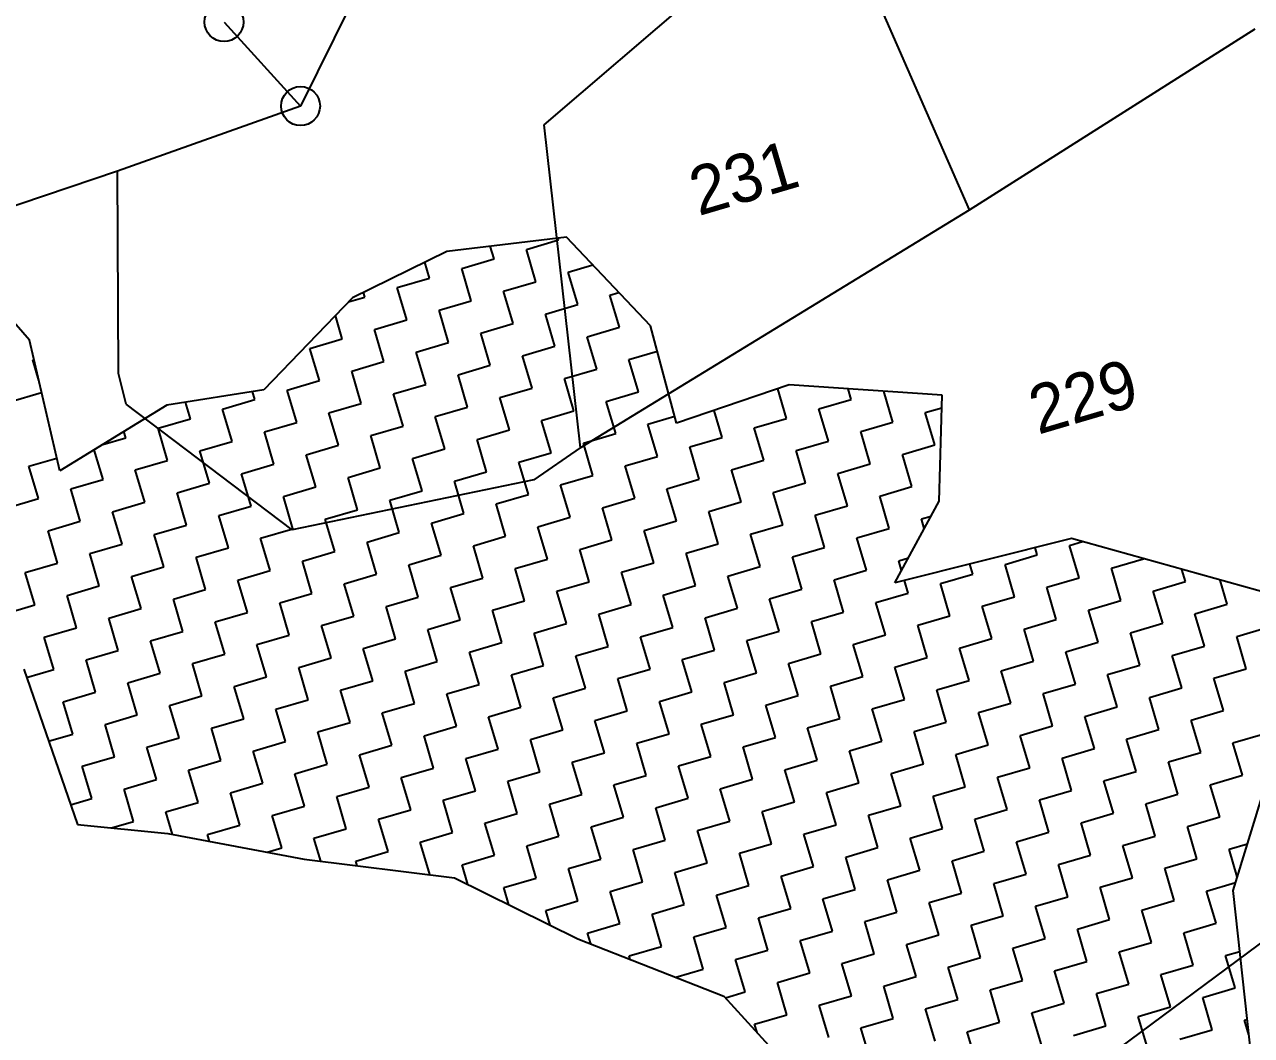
# Model space of a CAD drawing. Header units: metres. Extents: x 283645 to 285797, y 2017393 to 2020400.
# Drawn here: x 284700.3 to 284937.2, y 2018164.6 to 2018359.8 of the extents above; entities that cross this region are included whole.
import ezdxf
from ezdxf.enums import TextEntityAlignment as Align

# ---------------------------------------------------------------- set-up
doc = ezdxf.new("R2010")
doc.units = ezdxf.units.M
for name, color, linetype in [('POLY_HATCH', 12, 'Continuous'), ('POLY_PARCEL', 6, 'Continuous'), ('TEXT_PARCEL', 7, 'Continuous')]:
    doc.layers.add(name, color=color, linetype=linetype)
doc.styles.add('TEXT_MAP', font='', dxfattribs={"height": 2.5})
doc.styles.get('TEXT_MAP').set_extended_font_data('Kruti Dev 050')

msp = doc.modelspace()

# ---------------------------------------------------------------- linework, layer by layer
for centre in [(284738.79, 2018360.31), (284753.57, 2018344.09)]:
    msp.add_circle(centre, 3.77)
at = {"layer": 'POLY_HATCH'}
for p, q in [((284804.95, 2018318.75), (284781.85, 2018316.01)), ((284821.17, 2018301.67), (284804.95, 2018318.75)), ((284781.85, 2018316.01), (284763.63, 2018307.08)), ((284701.2, 2018298.85), (284689.63, 2018312.21)), ((284763.63, 2018307.08), (284746.48, 2018289.32)), ((284826.22, 2018282.82), (284821.17, 2018301.67)), ((284707.1, 2018273.64), (284701.2, 2018298.85)), ((284746.48, 2018289.32), (284727.77, 2018286.34)), ((284847.94, 2018290.24), (284826.22, 2018282.82)), ((284877.51, 2018288.28), (284847.94, 2018290.24)), ((284876.94, 2018267.78), (284877.51, 2018288.28)), ((284727.77, 2018286.34), (284707.1, 2018273.64)), ((284868.36, 2018252.03), (284876.94, 2018267.78)), ((284902.47, 2018260.56), (284868.36, 2018252.03)), ((284941.27, 2018249.74), (284902.47, 2018260.56)), ((284700.12, 2018235.34), (284710.48, 2018205.35)), ((284933.69, 2018192.61), (284943.81, 2018225.58)), ((284710.48, 2018205.35), (284727.91, 2018203.61)), ((284727.91, 2018203.61), (284754.29, 2018198.68)), ((284754.29, 2018198.68), (284783.33, 2018195.04)), ((284783.33, 2018195.04), (284807.16, 2018183.25)), ((284937.89, 2018154.19), (284933.69, 2018192.61)), ((284807.16, 2018183.25), (284835.33, 2018172.23)), ((284835.33, 2018172.23), (284850.34, 2018155.81))]:
    msp.add_line(p, q, dxfattribs=at)
at = {"layer": 'POLY_HATCH', "linetype": 'Continuous'}
for p, q in [((284790.95, 2018314.56), (284790.23, 2018317)), ((284797.19, 2018316.39), (284803.42, 2018318.23)), ((284799.03, 2018310.16), (284797.19, 2018316.39)), ((284803.42, 2018318.23), (284803.33, 2018318.56)), ((284784.72, 2018312.72), (284790.95, 2018314.56)), ((284778.49, 2018310.88), (284777.59, 2018313.92)), ((284786.56, 2018306.49), (284784.72, 2018312.72)), ((284805.26, 2018312), (284810.03, 2018313.4)), ((284807.1, 2018305.76), (284805.26, 2018312)), ((284772.25, 2018309.05), (284778.49, 2018310.88)), ((284792.79, 2018308.32), (284799.03, 2018310.16)), ((284762.85, 2018306.27), (284766.02, 2018307.21)), ((284766.02, 2018307.21), (284765.75, 2018308.12)), ((284774.09, 2018302.81), (284772.25, 2018309.05)), ((284794.63, 2018302.09), (284792.79, 2018308.32)), ((284813.33, 2018307.6), (284815.06, 2018308.11)), ((284815.17, 2018301.37), (284813.33, 2018307.6)), ((284780.32, 2018304.65), (284786.56, 2018306.49)), ((284782.16, 2018298.41), (284780.32, 2018304.65)), ((284800.86, 2018303.93), (284807.1, 2018305.76)), ((284761.62, 2018299.14), (284760.3, 2018303.63)), ((284767.86, 2018300.97), (284774.09, 2018302.81)), ((284802.7, 2018297.69), (284800.86, 2018303.93)), ((284769.69, 2018294.74), (284767.86, 2018300.97)), ((284788.4, 2018300.25), (284794.63, 2018302.09)), ((284790.23, 2018294.02), (284788.4, 2018300.25)), ((284808.93, 2018299.53), (284815.17, 2018301.37)), ((284755.39, 2018297.3), (284761.62, 2018299.14)), ((284775.93, 2018296.58), (284782.16, 2018298.41)), ((284796.47, 2018295.85), (284802.7, 2018297.69)), ((284810.77, 2018293.3), (284808.93, 2018299.53)), ((284701.84, 2018295.07), (284702.07, 2018295.14)), ((284703.01, 2018291.12), (284701.84, 2018295.07)), ((284757.23, 2018291.07), (284755.39, 2018297.3)), ((284777.76, 2018290.34), (284775.93, 2018296.58)), ((284798.3, 2018289.62), (284796.47, 2018295.85)), ((284817, 2018295.13), (284822.49, 2018296.75)), ((284818.84, 2018288.9), (284817, 2018295.13)), ((284763.46, 2018292.9), (284769.69, 2018294.74)), ((284765.3, 2018286.67), (284763.46, 2018292.9)), ((284784, 2018292.18), (284790.23, 2018294.02)), ((284804.54, 2018291.46), (284810.77, 2018293.3)), ((284750.99, 2018289.23), (284757.23, 2018291.07)), ((284771.53, 2018288.51), (284777.76, 2018290.34)), ((284785.84, 2018285.95), (284784, 2018292.18)), ((284806.37, 2018285.22), (284804.54, 2018291.46)), ((284697.45, 2018287), (284703.55, 2018288.8)), ((284744.76, 2018287.39), (284744.29, 2018288.97)), ((284752.83, 2018283), (284750.99, 2018289.23)), ((284773.37, 2018282.27), (284771.53, 2018288.51)), ((284792.07, 2018287.78), (284798.3, 2018289.62)), ((284812.61, 2018287.06), (284818.84, 2018288.9)), ((284847.45, 2018283.78), (284845.77, 2018289.5)), ((284859.92, 2018287.45), (284859.32, 2018289.49)), ((284867.99, 2018283.06), (284866.23, 2018289.03)), ((284732.29, 2018283.72), (284731.35, 2018286.91)), ((284738.52, 2018285.55), (284744.76, 2018287.39)), ((284740.36, 2018279.32), (284738.52, 2018285.55)), ((284759.06, 2018284.83), (284765.3, 2018286.67)), ((284779.6, 2018284.11), (284785.84, 2018285.95)), ((284793.91, 2018281.55), (284792.07, 2018287.78)), ((284814.45, 2018280.83), (284812.61, 2018287.06)), ((284853.69, 2018285.62), (284859.92, 2018287.45)), ((284855.52, 2018279.38), (284853.69, 2018285.62)), ((284874.22, 2018284.89), (284877.44, 2018285.84)), ((284726.06, 2018281.88), (284732.29, 2018283.72)), ((284760.9, 2018278.6), (284759.06, 2018284.83)), ((284781.44, 2018277.88), (284779.6, 2018284.11)), ((284800.14, 2018283.39), (284806.37, 2018285.22)), ((284801.98, 2018277.15), (284800.14, 2018283.39)), ((284820.68, 2018282.66), (284825.85, 2018284.19)), ((284834.98, 2018280.11), (284833.45, 2018285.29)), ((284841.22, 2018281.94), (284847.45, 2018283.78)), ((284876.06, 2018278.66), (284874.22, 2018284.89)), ((284719.82, 2018280.04), (284719.47, 2018281.24)), ((284727.89, 2018275.65), (284726.06, 2018281.88)), ((284746.6, 2018281.16), (284752.83, 2018283)), ((284748.43, 2018274.92), (284746.6, 2018281.16)), ((284767.13, 2018280.44), (284773.37, 2018282.27)), ((284787.67, 2018279.71), (284793.91, 2018281.55)), ((284808.21, 2018278.99), (284814.45, 2018280.83)), ((284822.52, 2018276.43), (284820.68, 2018282.66)), ((284843.05, 2018275.71), (284841.22, 2018281.94)), ((284861.76, 2018281.22), (284867.99, 2018283.06)), ((284863.59, 2018274.99), (284861.76, 2018281.22)), ((284715.4, 2018278.74), (284719.82, 2018280.04)), ((284734.13, 2018277.48), (284740.36, 2018279.32)), ((284754.67, 2018276.76), (284760.9, 2018278.6)), ((284768.97, 2018274.2), (284767.13, 2018280.44)), ((284789.51, 2018273.48), (284787.67, 2018279.71)), ((284810.05, 2018272.76), (284808.21, 2018278.99)), ((284828.75, 2018278.27), (284834.98, 2018280.11)), ((284849.29, 2018277.55), (284855.52, 2018279.38)), ((284869.83, 2018276.82), (284876.06, 2018278.66)), ((284701.12, 2018274.53), (284706.52, 2018276.12)), ((284715.43, 2018271.97), (284713.73, 2018277.72)), ((284735.96, 2018271.25), (284734.13, 2018277.48)), ((284756.5, 2018270.53), (284754.67, 2018276.76)), ((284775.21, 2018276.04), (284781.44, 2018277.88)), ((284777.04, 2018269.81), (284775.21, 2018276.04)), ((284795.74, 2018275.32), (284801.98, 2018277.15)), ((284816.28, 2018274.59), (284822.52, 2018276.43)), ((284830.59, 2018272.03), (284828.75, 2018278.27)), ((284851.13, 2018271.31), (284849.29, 2018277.55)), ((284871.66, 2018270.59), (284869.83, 2018276.82)), ((284702.96, 2018268.3), (284701.12, 2018274.53)), ((284721.66, 2018273.81), (284727.89, 2018275.65)), ((284723.5, 2018267.58), (284721.66, 2018273.81)), ((284742.2, 2018273.09), (284748.43, 2018274.92)), ((284762.74, 2018272.36), (284768.97, 2018274.2)), ((284797.58, 2018269.08), (284795.74, 2018275.32)), ((284818.12, 2018268.36), (284816.28, 2018274.59)), ((284836.82, 2018273.87), (284843.05, 2018275.71)), ((284838.66, 2018267.64), (284836.82, 2018273.87)), ((284857.36, 2018273.15), (284863.59, 2018274.99)), ((284709.19, 2018270.14), (284715.43, 2018271.97)), ((284744.04, 2018266.85), (284742.2, 2018273.09)), ((284764.57, 2018266.13), (284762.74, 2018272.36)), ((284783.28, 2018271.64), (284789.51, 2018273.48)), ((284785.11, 2018265.41), (284783.28, 2018271.64)), ((284803.81, 2018270.92), (284810.05, 2018272.76)), ((284824.35, 2018270.2), (284830.59, 2018272.03)), ((284844.89, 2018269.47), (284851.13, 2018271.31)), ((284859.2, 2018266.91), (284857.36, 2018273.15)), ((284711.03, 2018263.9), (284709.19, 2018270.14)), ((284729.73, 2018269.41), (284735.96, 2018271.25)), ((284731.57, 2018263.18), (284729.73, 2018269.41)), ((284750.27, 2018268.69), (284756.5, 2018270.53)), ((284770.81, 2018267.97), (284777.04, 2018269.81)), ((284791.35, 2018267.25), (284797.58, 2018269.08)), ((284805.65, 2018264.69), (284803.81, 2018270.92)), ((284826.19, 2018263.96), (284824.35, 2018270.2)), ((284846.73, 2018263.24), (284844.89, 2018269.47)), ((284865.43, 2018268.75), (284871.66, 2018270.59)), ((284696.72, 2018266.46), (284702.96, 2018268.3)), ((284717.26, 2018265.74), (284723.5, 2018267.58)), ((284737.8, 2018265.02), (284744.04, 2018266.85)), ((284752.11, 2018262.46), (284750.27, 2018268.69)), ((284772.65, 2018261.73), (284770.81, 2018267.97)), ((284793.18, 2018261.01), (284791.35, 2018267.25)), ((284811.89, 2018266.52), (284818.12, 2018268.36)), ((284832.42, 2018265.8), (284838.66, 2018267.64)), ((284852.96, 2018265.08), (284859.2, 2018266.91)), ((284867.27, 2018262.52), (284865.43, 2018268.75)), ((284719.1, 2018259.51), (284717.26, 2018265.74)), ((284739.64, 2018258.78), (284737.8, 2018265.02)), ((284758.34, 2018264.29), (284764.57, 2018266.13)), ((284760.18, 2018258.06), (284758.34, 2018264.29)), ((284778.88, 2018263.57), (284785.11, 2018265.41)), ((284799.42, 2018262.85), (284805.65, 2018264.69)), ((284813.72, 2018260.29), (284811.89, 2018266.52)), ((284834.26, 2018259.57), (284832.42, 2018265.8)), ((284854.8, 2018258.84), (284852.96, 2018265.08)), ((284873.5, 2018264.36), (284875.38, 2018264.91)), ((284874.05, 2018262.48), (284873.5, 2018264.36)), ((284704.8, 2018262.06), (284711.03, 2018263.9)), ((284706.63, 2018255.83), (284704.8, 2018262.06)), ((284725.33, 2018261.34), (284731.57, 2018263.18)), ((284745.87, 2018260.62), (284752.11, 2018262.46)), ((284780.72, 2018257.34), (284778.88, 2018263.57)), ((284801.25, 2018256.61), (284799.42, 2018262.85)), ((284819.96, 2018262.13), (284826.19, 2018263.96)), ((284821.79, 2018255.89), (284819.96, 2018262.13)), ((284840.49, 2018261.4), (284846.73, 2018263.24)), ((284861.03, 2018260.68), (284867.27, 2018262.52)), ((284712.87, 2018257.67), (284719.1, 2018259.51)), ((284727.17, 2018255.11), (284725.33, 2018261.34)), ((284747.71, 2018254.39), (284745.87, 2018260.62)), ((284766.41, 2018259.9), (284772.65, 2018261.73)), ((284768.25, 2018253.66), (284766.41, 2018259.9)), ((284786.95, 2018259.17), (284793.18, 2018261.01)), ((284807.49, 2018258.45), (284813.72, 2018260.29)), ((284828.03, 2018257.73), (284834.26, 2018259.57)), ((284842.33, 2018255.17), (284840.49, 2018261.4)), ((284862.87, 2018254.45), (284861.03, 2018260.68)), ((284902.11, 2018259.24), (284904.59, 2018259.97)), ((284714.7, 2018251.43), (284712.87, 2018257.67)), ((284733.41, 2018256.95), (284739.64, 2018258.78)), ((284753.94, 2018256.22), (284760.18, 2018258.06)), ((284774.48, 2018255.5), (284780.72, 2018257.34)), ((284788.79, 2018252.94), (284786.95, 2018259.17)), ((284809.33, 2018252.22), (284807.49, 2018258.45)), ((284829.86, 2018251.5), (284828.03, 2018257.73)), ((284848.57, 2018257.01), (284854.8, 2018258.84)), ((284889.64, 2018255.56), (284895.88, 2018257.4)), ((284895.88, 2018257.4), (284895.46, 2018258.81)), ((284903.95, 2018253), (284902.11, 2018259.24)), ((284700.4, 2018253.99), (284706.63, 2018255.83)), ((284720.94, 2018253.27), (284727.17, 2018255.11)), ((284735.24, 2018250.71), (284733.41, 2018256.95)), ((284755.78, 2018249.99), (284753.94, 2018256.22)), ((284776.32, 2018249.27), (284774.48, 2018255.5)), ((284795.02, 2018254.78), (284801.25, 2018256.61)), ((284796.86, 2018248.54), (284795.02, 2018254.78)), ((284815.56, 2018254.06), (284821.79, 2018255.89)), ((284836.1, 2018253.33), (284842.33, 2018255.17)), ((284850.4, 2018250.77), (284848.57, 2018257.01)), ((284869.1, 2018256.28), (284870.98, 2018256.84)), ((284869.66, 2018254.41), (284869.1, 2018256.28)), ((284883.41, 2018253.72), (284882.84, 2018255.65)), ((284891.48, 2018249.33), (284889.64, 2018255.56)), ((284910.18, 2018254.84), (284916.4, 2018256.67)), ((284912.02, 2018248.61), (284910.18, 2018254.84)), ((284702.24, 2018247.76), (284700.4, 2018253.99)), ((284722.77, 2018247.04), (284720.94, 2018253.27)), ((284741.48, 2018252.55), (284747.71, 2018254.39)), ((284743.31, 2018246.31), (284741.48, 2018252.55)), ((284762.01, 2018251.83), (284768.25, 2018253.66)), ((284782.55, 2018251.1), (284788.79, 2018252.94)), ((284817.4, 2018247.82), (284815.56, 2018254.06)), ((284837.94, 2018247.1), (284836.1, 2018253.33)), ((284856.64, 2018252.61), (284862.87, 2018254.45)), ((284858.47, 2018246.38), (284856.64, 2018252.61)), ((284870.94, 2018250.05), (284870.22, 2018252.5)), ((284877.18, 2018251.89), (284883.41, 2018253.72)), ((284897.71, 2018251.17), (284903.95, 2018253)), ((284924.49, 2018252.28), (284923.8, 2018254.61)), ((284932.56, 2018247.88), (284931.18, 2018252.56)), ((284708.47, 2018249.6), (284714.7, 2018251.43)), ((284729.01, 2018248.87), (284735.24, 2018250.71)), ((284749.55, 2018248.15), (284755.78, 2018249.99)), ((284763.85, 2018245.59), (284762.01, 2018251.83)), ((284784.39, 2018244.87), (284782.55, 2018251.1)), ((284803.09, 2018250.38), (284809.33, 2018252.22)), ((284804.93, 2018244.15), (284803.09, 2018250.38)), ((284823.63, 2018249.66), (284829.86, 2018251.5)), ((284844.17, 2018248.94), (284850.4, 2018250.77)), ((284864.71, 2018248.21), (284870.94, 2018250.05)), ((284879.01, 2018245.65), (284877.18, 2018251.89)), ((284899.55, 2018244.93), (284897.71, 2018251.17)), ((284918.25, 2018250.44), (284924.49, 2018252.28)), ((284920.09, 2018244.21), (284918.25, 2018250.44)), ((284696, 2018245.92), (284702.24, 2018247.76)), ((284710.31, 2018243.36), (284708.47, 2018249.6)), ((284730.85, 2018242.64), (284729.01, 2018248.87)), ((284751.38, 2018241.92), (284749.55, 2018248.15)), ((284770.09, 2018247.43), (284776.32, 2018249.27)), ((284790.62, 2018246.71), (284796.86, 2018248.54)), ((284811.16, 2018245.98), (284817.4, 2018247.82)), ((284825.47, 2018243.42), (284823.63, 2018249.66)), ((284846.01, 2018242.7), (284844.17, 2018248.94)), ((284866.54, 2018241.98), (284864.71, 2018248.21)), ((284885.25, 2018247.49), (284891.48, 2018249.33)), ((284905.78, 2018246.77), (284912.02, 2018248.61)), ((284926.32, 2018246.05), (284932.56, 2018247.88)), ((284716.54, 2018245.2), (284722.77, 2018247.04)), ((284737.08, 2018244.48), (284743.31, 2018246.31)), ((284757.62, 2018243.76), (284763.85, 2018245.59)), ((284771.92, 2018241.2), (284770.09, 2018247.43)), ((284792.46, 2018240.47), (284790.62, 2018246.71)), ((284813, 2018239.75), (284811.16, 2018245.98)), ((284831.7, 2018245.26), (284837.94, 2018247.1)), ((284833.54, 2018239.03), (284831.7, 2018245.26)), ((284852.24, 2018244.54), (284858.47, 2018246.38)), ((284872.78, 2018243.82), (284879.01, 2018245.65)), ((284887.08, 2018241.26), (284885.25, 2018247.49)), ((284907.62, 2018240.53), (284905.78, 2018246.77)), ((284928.16, 2018239.81), (284926.32, 2018246.05)), ((284704.07, 2018241.53), (284710.31, 2018243.36)), ((284718.38, 2018238.97), (284716.54, 2018245.2)), ((284738.92, 2018238.24), (284737.08, 2018244.48)), ((284759.46, 2018237.52), (284757.62, 2018243.76)), ((284778.16, 2018243.03), (284784.39, 2018244.87)), ((284779.99, 2018236.8), (284778.16, 2018243.03)), ((284798.7, 2018242.31), (284804.93, 2018244.15)), ((284819.23, 2018241.59), (284825.47, 2018243.42)), ((284854.08, 2018238.31), (284852.24, 2018244.54)), ((284874.62, 2018237.58), (284872.78, 2018243.82)), ((284893.32, 2018243.09), (284899.55, 2018244.93)), ((284895.15, 2018236.86), (284893.32, 2018243.09)), ((284913.86, 2018242.37), (284920.09, 2018244.21)), ((284934.39, 2018241.65), (284940.63, 2018243.49)), ((284705.91, 2018235.29), (284704.07, 2018241.53)), ((284724.61, 2018240.8), (284730.85, 2018242.64)), ((284726.45, 2018234.57), (284724.61, 2018240.8)), ((284745.15, 2018240.08), (284751.38, 2018241.92)), ((284765.69, 2018239.36), (284771.92, 2018241.2)), ((284800.53, 2018236.08), (284798.7, 2018242.31)), ((284821.07, 2018235.35), (284819.23, 2018241.59)), ((284839.77, 2018240.87), (284846.01, 2018242.7)), ((284841.61, 2018234.63), (284839.77, 2018240.87)), ((284860.31, 2018240.14), (284866.54, 2018241.98)), ((284880.85, 2018239.42), (284887.08, 2018241.26)), ((284901.39, 2018238.7), (284907.62, 2018240.53)), ((284915.69, 2018236.14), (284913.86, 2018242.37)), ((284936.23, 2018235.42), (284934.39, 2018241.65)), ((284712.14, 2018237.13), (284718.38, 2018238.97)), ((284732.68, 2018236.41), (284738.92, 2018238.24)), ((284746.99, 2018233.85), (284745.15, 2018240.08)), ((284767.53, 2018233.12), (284765.69, 2018239.36)), ((284786.23, 2018238.64), (284792.46, 2018240.47)), ((284788.06, 2018232.4), (284786.23, 2018238.64)), ((284806.77, 2018237.91), (284813, 2018239.75)), ((284827.3, 2018237.19), (284833.54, 2018239.03)), ((284847.84, 2018236.47), (284854.08, 2018238.31)), ((284862.15, 2018233.91), (284860.31, 2018240.14)), ((284882.69, 2018233.19), (284880.85, 2018239.42)), ((284903.23, 2018232.46), (284901.39, 2018238.7)), ((284921.93, 2018237.97), (284928.16, 2018239.81)), ((284713.98, 2018230.9), (284712.14, 2018237.13)), ((284734.52, 2018230.17), (284732.68, 2018236.41)), ((284753.22, 2018235.68), (284759.46, 2018237.52)), ((284773.76, 2018234.96), (284779.99, 2018236.8)), ((284794.3, 2018234.24), (284800.53, 2018236.08)), ((284808.6, 2018231.68), (284806.77, 2018237.91)), ((284829.14, 2018230.96), (284827.3, 2018237.19)), ((284849.68, 2018230.23), (284847.84, 2018236.47)), ((284868.38, 2018235.75), (284874.62, 2018237.58)), ((284888.92, 2018235.02), (284895.15, 2018236.86)), ((284909.46, 2018234.3), (284915.69, 2018236.14)), ((284923.76, 2018231.74), (284921.93, 2018237.97)), ((284700.67, 2018233.75), (284705.91, 2018235.29)), ((284720.22, 2018232.73), (284726.45, 2018234.57)), ((284740.75, 2018232.01), (284746.99, 2018233.85)), ((284755.06, 2018229.45), (284753.22, 2018235.68)), ((284775.6, 2018228.73), (284773.76, 2018234.96)), ((284796.14, 2018228.01), (284794.3, 2018234.24)), ((284814.84, 2018233.52), (284821.07, 2018235.35)), ((284816.67, 2018227.28), (284814.84, 2018233.52)), ((284835.38, 2018232.79), (284841.61, 2018234.63)), ((284855.91, 2018232.07), (284862.15, 2018233.91)), ((284870.22, 2018229.51), (284868.38, 2018235.75)), ((284890.76, 2018228.79), (284888.92, 2018235.02)), ((284911.3, 2018228.07), (284909.46, 2018234.3)), ((284930, 2018233.58), (284936.23, 2018235.42)), ((284931.83, 2018227.34), (284930, 2018233.58)), ((284722.05, 2018226.5), (284720.22, 2018232.73)), ((284742.59, 2018225.78), (284740.75, 2018232.01)), ((284761.29, 2018231.29), (284767.53, 2018233.12)), ((284763.13, 2018225.05), (284761.29, 2018231.29)), ((284781.83, 2018230.57), (284788.06, 2018232.4)), ((284802.37, 2018229.84), (284808.6, 2018231.68)), ((284837.21, 2018226.56), (284835.38, 2018232.79)), ((284857.75, 2018225.84), (284855.91, 2018232.07)), ((284876.45, 2018231.35), (284882.69, 2018233.19)), ((284878.29, 2018225.12), (284876.45, 2018231.35)), ((284896.99, 2018230.63), (284903.23, 2018232.46)), ((284917.53, 2018229.9), (284923.76, 2018231.74)), ((284707.75, 2018229.06), (284713.98, 2018230.9)), ((284709.58, 2018222.82), (284707.75, 2018229.06)), ((284728.29, 2018228.34), (284734.52, 2018230.17)), ((284748.82, 2018227.61), (284755.06, 2018229.45)), ((284769.36, 2018226.89), (284775.6, 2018228.73)), ((284783.67, 2018224.33), (284781.83, 2018230.57)), ((284804.21, 2018223.61), (284802.37, 2018229.84)), ((284822.91, 2018229.12), (284829.14, 2018230.96)), ((284824.75, 2018222.89), (284822.91, 2018229.12)), ((284843.45, 2018228.4), (284849.68, 2018230.23)), ((284863.99, 2018227.67), (284870.22, 2018229.51)), ((284884.52, 2018226.95), (284890.76, 2018228.79)), ((284898.83, 2018224.39), (284896.99, 2018230.63)), ((284919.37, 2018223.67), (284917.53, 2018229.9)), ((284715.82, 2018224.66), (284722.05, 2018226.5)), ((284730.12, 2018222.1), (284728.29, 2018228.34)), ((284750.66, 2018221.38), (284748.82, 2018227.61)), ((284771.2, 2018220.66), (284769.36, 2018226.89)), ((284789.9, 2018226.17), (284796.14, 2018228.01)), ((284810.44, 2018225.45), (284816.67, 2018227.28)), ((284830.98, 2018224.72), (284837.21, 2018226.56)), ((284845.28, 2018222.16), (284843.45, 2018228.4)), ((284865.82, 2018221.44), (284863.99, 2018227.67)), ((284886.36, 2018220.72), (284884.52, 2018226.95)), ((284905.06, 2018226.23), (284911.3, 2018228.07)), ((284925.6, 2018225.51), (284931.83, 2018227.34)), ((284717.66, 2018218.43), (284715.82, 2018224.66)), ((284736.36, 2018223.94), (284742.59, 2018225.78)), ((284738.19, 2018217.71), (284736.36, 2018223.94)), ((284756.9, 2018223.22), (284763.13, 2018225.05)), ((284777.43, 2018222.49), (284783.67, 2018224.33)), ((284791.74, 2018219.93), (284789.9, 2018226.17)), ((284812.28, 2018219.21), (284810.44, 2018225.45)), ((284832.82, 2018218.49), (284830.98, 2018224.72)), ((284851.52, 2018224), (284857.75, 2018225.84)), ((284853.35, 2018217.77), (284851.52, 2018224)), ((284872.06, 2018223.28), (284878.29, 2018225.12)), ((284892.59, 2018222.56), (284898.83, 2018224.39)), ((284906.9, 2018220), (284905.06, 2018226.23)), ((284927.44, 2018219.27), (284925.6, 2018225.51)), ((284704.92, 2018221.45), (284709.58, 2018222.82)), ((284723.89, 2018220.27), (284730.12, 2018222.1)), ((284758.73, 2018216.98), (284756.9, 2018223.22)), ((284779.27, 2018216.26), (284777.43, 2018222.49)), ((284797.97, 2018221.77), (284804.21, 2018223.61)), ((284799.81, 2018215.54), (284797.97, 2018221.77)), ((284818.51, 2018221.05), (284824.75, 2018222.89)), ((284839.05, 2018220.33), (284845.28, 2018222.16)), ((284873.89, 2018217.04), (284872.06, 2018223.28)), ((284894.43, 2018216.32), (284892.59, 2018222.56)), ((284913.13, 2018221.83), (284919.37, 2018223.67)), ((284914.97, 2018215.6), (284913.13, 2018221.83)), ((284933.67, 2018221.11), (284939.91, 2018222.95)), ((284725.73, 2018214.03), (284723.89, 2018220.27)), ((284744.43, 2018219.54), (284750.66, 2018221.38)), ((284746.27, 2018213.31), (284744.43, 2018219.54)), ((284764.97, 2018218.82), (284771.2, 2018220.66)), ((284785.51, 2018218.1), (284791.74, 2018219.93)), ((284806.04, 2018217.37), (284812.28, 2018219.21)), ((284820.35, 2018214.82), (284818.51, 2018221.05)), ((284840.89, 2018214.09), (284839.05, 2018220.33)), ((284859.59, 2018219.6), (284865.82, 2018221.44)), ((284861.43, 2018213.37), (284859.59, 2018219.6)), ((284880.13, 2018218.88), (284886.36, 2018220.72)), ((284900.67, 2018218.16), (284906.9, 2018220)), ((284921.2, 2018217.44), (284927.44, 2018219.27)), ((284935.51, 2018214.88), (284933.67, 2018221.11)), ((284711.42, 2018216.59), (284717.66, 2018218.43)), ((284731.96, 2018215.87), (284738.19, 2018217.71)), ((284752.5, 2018215.15), (284758.73, 2018216.98)), ((284766.8, 2018212.59), (284764.97, 2018218.82)), ((284787.34, 2018211.86), (284785.51, 2018218.1)), ((284807.88, 2018211.14), (284806.04, 2018217.37)), ((284826.58, 2018216.65), (284832.82, 2018218.49)), ((284847.12, 2018215.93), (284853.35, 2018217.77)), ((284867.66, 2018215.21), (284873.89, 2018217.04)), ((284881.96, 2018212.65), (284880.13, 2018218.88)), ((284902.5, 2018211.93), (284900.67, 2018218.16)), ((284923.04, 2018211.2), (284921.2, 2018217.44)), ((284713.26, 2018210.36), (284711.42, 2018216.59)), ((284733.8, 2018209.63), (284731.96, 2018215.87)), ((284754.34, 2018208.91), (284752.5, 2018215.15)), ((284773.04, 2018214.42), (284779.27, 2018216.26)), ((284774.87, 2018208.19), (284773.04, 2018214.42)), ((284793.58, 2018213.7), (284799.81, 2018215.54)), ((284814.11, 2018212.98), (284820.35, 2018214.82)), ((284828.42, 2018210.42), (284826.58, 2018216.65)), ((284848.96, 2018209.7), (284847.12, 2018215.93)), ((284869.5, 2018208.97), (284867.66, 2018215.21)), ((284888.2, 2018214.48), (284894.43, 2018216.32)), ((284890.04, 2018208.25), (284888.2, 2018214.48)), ((284908.74, 2018213.76), (284914.97, 2018215.6)), ((284929.28, 2018213.04), (284935.51, 2018214.88)), ((284719.49, 2018212.19), (284725.73, 2018214.03)), ((284721.33, 2018205.96), (284719.49, 2018212.19)), ((284740.03, 2018211.47), (284746.27, 2018213.31)), ((284760.57, 2018210.75), (284766.8, 2018212.59)), ((284795.41, 2018207.47), (284793.58, 2018213.7)), ((284815.95, 2018206.74), (284814.11, 2018212.98)), ((284834.65, 2018212.26), (284840.89, 2018214.09)), ((284836.49, 2018206.02), (284834.65, 2018212.26)), ((284855.19, 2018211.53), (284861.43, 2018213.37)), ((284875.73, 2018210.81), (284881.96, 2018212.65)), ((284910.57, 2018207.53), (284908.74, 2018213.76)), ((284931.11, 2018206.81), (284929.28, 2018213.04)), ((284709.17, 2018209.15), (284713.26, 2018210.36)), ((284741.87, 2018205.24), (284740.03, 2018211.47)), ((284762.41, 2018204.52), (284760.57, 2018210.75)), ((284781.11, 2018210.03), (284787.34, 2018211.86)), ((284782.95, 2018203.79), (284781.11, 2018210.03)), ((284801.65, 2018209.3), (284807.88, 2018211.14)), ((284822.19, 2018208.58), (284828.42, 2018210.42)), ((284842.72, 2018207.86), (284848.96, 2018209.7)), ((284857.03, 2018205.3), (284855.19, 2018211.53)), ((284877.57, 2018204.58), (284875.73, 2018210.81)), ((284896.27, 2018210.09), (284902.5, 2018211.93)), ((284898.11, 2018203.85), (284896.27, 2018210.09)), ((284916.81, 2018209.37), (284923.04, 2018211.2)), ((284727.56, 2018207.8), (284733.8, 2018209.63)), ((284728.85, 2018203.44), (284727.56, 2018207.8)), ((284748.1, 2018207.07), (284754.34, 2018208.91)), ((284768.64, 2018206.35), (284774.87, 2018208.19)), ((284789.18, 2018205.63), (284795.41, 2018207.47)), ((284803.48, 2018203.07), (284801.65, 2018209.3)), ((284824.02, 2018202.35), (284822.19, 2018208.58)), ((284844.56, 2018201.63), (284842.72, 2018207.86)), ((284863.26, 2018207.14), (284869.5, 2018208.97)), ((284883.8, 2018206.41), (284890.04, 2018208.25)), ((284904.34, 2018205.69), (284910.57, 2018207.53)), ((284918.64, 2018203.13), (284916.81, 2018209.37)), ((284717.04, 2018204.69), (284721.33, 2018205.96)), ((284735.63, 2018203.4), (284741.87, 2018205.24)), ((284749.94, 2018200.84), (284748.1, 2018207.07)), ((284770.48, 2018200.12), (284768.64, 2018206.35)), ((284791.02, 2018199.4), (284789.18, 2018205.63)), ((284809.72, 2018204.91), (284815.95, 2018206.74)), ((284830.26, 2018204.18), (284836.49, 2018206.02)), ((284850.8, 2018203.46), (284857.03, 2018205.3)), ((284865.1, 2018200.9), (284863.26, 2018207.14)), ((284885.64, 2018200.18), (284883.8, 2018206.41)), ((284906.18, 2018199.46), (284904.34, 2018205.69)), ((284924.88, 2018204.97), (284931.11, 2018206.81)), ((284926.72, 2018198.73), (284924.88, 2018204.97)), ((284736.02, 2018202.09), (284735.63, 2018203.4)), ((284756.17, 2018202.68), (284762.41, 2018204.52)), ((284757.47, 2018198.28), (284756.17, 2018202.68)), ((284776.71, 2018201.96), (284782.95, 2018203.79)), ((284797.25, 2018201.23), (284803.48, 2018203.07)), ((284811.55, 2018198.67), (284809.72, 2018204.91)), ((284832.09, 2018197.95), (284830.26, 2018204.18)), ((284852.63, 2018197.23), (284850.8, 2018203.46)), ((284871.33, 2018202.74), (284877.57, 2018204.58)), ((284873.17, 2018196.51), (284871.33, 2018202.74)), ((284891.87, 2018202.02), (284898.11, 2018203.85)), ((284912.41, 2018201.29), (284918.64, 2018203.13)), ((284747.13, 2018200.01), (284749.94, 2018200.84)), ((284778.55, 2018195.72), (284776.71, 2018201.96)), ((284799.09, 2018195), (284797.25, 2018201.23)), ((284817.79, 2018200.51), (284824.02, 2018202.35)), ((284819.63, 2018194.28), (284817.79, 2018200.51)), ((284838.33, 2018199.79), (284844.56, 2018201.63)), ((284858.87, 2018199.07), (284865.1, 2018200.9)), ((284893.71, 2018195.78), (284891.87, 2018202.02)), ((284914.25, 2018195.06), (284912.41, 2018201.29)), ((284932.95, 2018200.57), (284936.45, 2018201.61)), ((284934.51, 2018195.27), (284932.95, 2018200.57)), ((284764.24, 2018198.28), (284770.48, 2018200.12)), ((284764.5, 2018197.4), (284764.24, 2018198.28)), ((284784.78, 2018197.56), (284791.02, 2018199.4)), ((284805.32, 2018196.84), (284811.55, 2018198.67)), ((284825.86, 2018196.11), (284832.09, 2018197.95)), ((284840.16, 2018193.55), (284838.33, 2018199.79)), ((284860.7, 2018192.83), (284858.87, 2018199.07)), ((284879.4, 2018198.34), (284885.64, 2018200.18)), ((284881.24, 2018192.11), (284879.4, 2018198.34)), ((284899.94, 2018197.62), (284906.18, 2018199.46)), ((284920.48, 2018196.9), (284926.72, 2018198.73)), ((284778.34, 2018195.66), (284778.55, 2018195.72)), ((284785.9, 2018193.77), (284784.78, 2018197.56)), ((284807.16, 2018190.6), (284805.32, 2018196.84)), ((284827.7, 2018189.88), (284825.86, 2018196.11)), ((284846.4, 2018195.39), (284852.63, 2018197.23)), ((284866.94, 2018194.67), (284873.17, 2018196.51)), ((284887.48, 2018193.95), (284893.71, 2018195.78)), ((284901.78, 2018191.39), (284899.94, 2018197.62)), ((284922.32, 2018190.66), (284920.48, 2018196.9)), ((284792.85, 2018193.16), (284799.09, 2018195)), ((284793.83, 2018189.84), (284792.85, 2018193.16)), ((284813.39, 2018192.44), (284819.63, 2018194.28)), ((284833.93, 2018191.72), (284840.16, 2018193.55)), ((284848.24, 2018189.16), (284846.4, 2018195.39)), ((284868.77, 2018188.43), (284866.94, 2018194.67)), ((284889.31, 2018187.71), (284887.48, 2018193.95)), ((284908.01, 2018193.22), (284914.25, 2018195.06)), ((284909.85, 2018186.99), (284908.01, 2018193.22)), ((284928.55, 2018192.5), (284934.17, 2018194.16)), ((284815.23, 2018186.21), (284813.39, 2018192.44)), ((284835.77, 2018185.48), (284833.93, 2018191.72)), ((284854.47, 2018190.99), (284860.7, 2018192.83)), ((284856.31, 2018184.76), (284854.47, 2018190.99)), ((284875.01, 2018190.27), (284881.24, 2018192.11)), ((284895.55, 2018189.55), (284901.78, 2018191.39)), ((284930.39, 2018186.27), (284928.55, 2018192.5)), ((284800.92, 2018188.77), (284807.16, 2018190.6)), ((284801.76, 2018185.91), (284800.92, 2018188.77)), ((284821.46, 2018188.04), (284827.7, 2018189.88)), ((284842, 2018187.32), (284848.24, 2018189.16)), ((284862.54, 2018186.6), (284868.77, 2018188.43)), ((284876.84, 2018184.04), (284875.01, 2018190.27)), ((284897.38, 2018183.32), (284895.55, 2018189.55)), ((284916.08, 2018188.83), (284922.32, 2018190.66)), ((284917.92, 2018182.59), (284916.08, 2018188.83)), ((284809, 2018184.37), (284815.23, 2018186.21)), ((284823.3, 2018181.81), (284821.46, 2018188.04)), ((284843.84, 2018181.09), (284842, 2018187.32)), ((284864.38, 2018180.36), (284862.54, 2018186.6)), ((284883.08, 2018185.88), (284889.31, 2018187.71)), ((284903.62, 2018185.15), (284909.85, 2018186.99)), ((284924.16, 2018184.43), (284930.39, 2018186.27)), ((284809.61, 2018182.29), (284809, 2018184.37)), ((284829.53, 2018183.65), (284835.77, 2018185.48)), ((284831.37, 2018177.41), (284829.53, 2018183.65)), ((284850.07, 2018182.92), (284856.31, 2018184.76)), ((284870.61, 2018182.2), (284876.84, 2018184.04)), ((284884.92, 2018179.64), (284883.08, 2018185.88)), ((284905.45, 2018178.92), (284903.62, 2018185.15)), ((284925.99, 2018178.2), (284924.16, 2018184.43)), ((284817.07, 2018179.97), (284823.3, 2018181.81)), ((284851.91, 2018176.69), (284850.07, 2018182.92)), ((284872.45, 2018175.97), (284870.61, 2018182.2)), ((284891.15, 2018181.48), (284897.38, 2018183.32)), ((284892.99, 2018175.24), (284891.15, 2018181.48)), ((284911.69, 2018180.76), (284917.92, 2018182.59)), ((284817.27, 2018179.29), (284817.07, 2018179.97)), ((284837.6, 2018179.25), (284843.84, 2018181.09)), ((284839.44, 2018173.02), (284837.6, 2018179.25)), ((284858.14, 2018178.53), (284864.38, 2018180.36)), ((284878.68, 2018177.8), (284884.92, 2018179.64)), ((284899.22, 2018177.08), (284905.45, 2018178.92)), ((284913.53, 2018174.52), (284911.69, 2018180.76)), ((284932.23, 2018180.03), (284934.98, 2018180.84)), ((284934.06, 2018173.8), (284932.23, 2018180.03)), ((284826.07, 2018175.85), (284831.37, 2018177.41)), ((284845.68, 2018174.85), (284851.91, 2018176.69)), ((284859.98, 2018172.29), (284858.14, 2018178.53)), ((284880.52, 2018171.57), (284878.68, 2018177.8)), ((284901.06, 2018170.85), (284899.22, 2018177.08)), ((284919.76, 2018176.36), (284925.99, 2018178.2)), ((284847.51, 2018168.62), (284845.68, 2018174.85)), ((284866.21, 2018174.13), (284872.45, 2018175.97)), ((284886.75, 2018173.41), (284892.99, 2018175.24)), ((284907.29, 2018172.69), (284913.53, 2018174.52)), ((284921.6, 2018170.13), (284919.76, 2018176.36)), ((284835.63, 2018171.89), (284839.44, 2018173.02)), ((284853.75, 2018170.46), (284859.98, 2018172.29)), ((284868.05, 2018167.9), (284866.21, 2018174.13)), ((284888.59, 2018167.17), (284886.75, 2018173.41)), ((284909.13, 2018166.45), (284907.29, 2018172.69)), ((284927.83, 2018171.96), (284934.06, 2018173.8)), ((284929.67, 2018165.73), (284927.83, 2018171.96)), ((284855.58, 2018164.22), (284853.75, 2018170.46)), ((284874.29, 2018169.73), (284880.52, 2018171.57)), ((284876.12, 2018163.5), (284874.29, 2018169.73)), ((284894.82, 2018169.01), (284901.06, 2018170.85)), ((284915.36, 2018168.29), (284921.6, 2018170.13)), ((284841.28, 2018166.78), (284847.51, 2018168.62)), ((284861.82, 2018166.06), (284868.05, 2018167.9)), ((284882.36, 2018165.34), (284888.59, 2018167.17)), ((284896.66, 2018162.78), (284894.82, 2018169.01)), ((284917.2, 2018162.05), (284915.36, 2018168.29)), ((284935.9, 2018167.57), (284936.41, 2018167.72)), ((284936.74, 2018164.71), (284935.9, 2018167.57)), ((284841.74, 2018165.21), (284841.28, 2018166.78)), ((284863.65, 2018159.83), (284861.82, 2018166.06)), ((284884.19, 2018159.1), (284882.36, 2018165.34)), ((284902.89, 2018164.61), (284909.13, 2018166.45)), ((284923.43, 2018163.89), (284929.67, 2018165.73))]:
    msp.add_line(p, q, dxfattribs=at)
at = {"layer": 'POLY_PARCEL'}
for p, q in [((284837.52, 2018372.1), (284800.54, 2018340.44)), ((284882.79, 2018324.05), (284863.79, 2018367.4)), ((284763.32, 2018363.85), (284753.57, 2018344.09)), ((284738.79, 2018360.31), (284753.57, 2018344.09)), ((284882.79, 2018324.05), (284937.95, 2018359.01)), ((284753.57, 2018344.09), (284718.23, 2018331.5)), ((284800.54, 2018340.44), (284807.56, 2018278.11)), ((284718.23, 2018331.5), (284540.18, 2018271.35)), ((284718.44, 2018292.47), (284718.23, 2018331.5)), ((284807.56, 2018278.11), (284882.79, 2018324.05)), ((284719.9, 2018286.55), (284718.44, 2018292.47)), ((284751.95, 2018262.28), (284719.9, 2018286.55)), ((284807.56, 2018278.11), (284798.62, 2018271.88)), ((284798.62, 2018271.88), (284751.95, 2018262.28)), ((284902.21, 2018155.13), (284958.64, 2018197.02))]:
    msp.add_line(p, q, dxfattribs=at)

# ---------------------------------------------------------------- texts
at = {"layer": 'TEXT_PARCEL', "style": 'TEXT_MAP'}
for s, p in [('231', (284839.14, 2018330.26)), ('229', (284904.71, 2018288.04))]:
    msp.add_text(s, height=9.358, rotation=16.4202, dxfattribs=at).set_placement(p, align=Align.MIDDLE)

doc.saveas('drawing.dxf')
